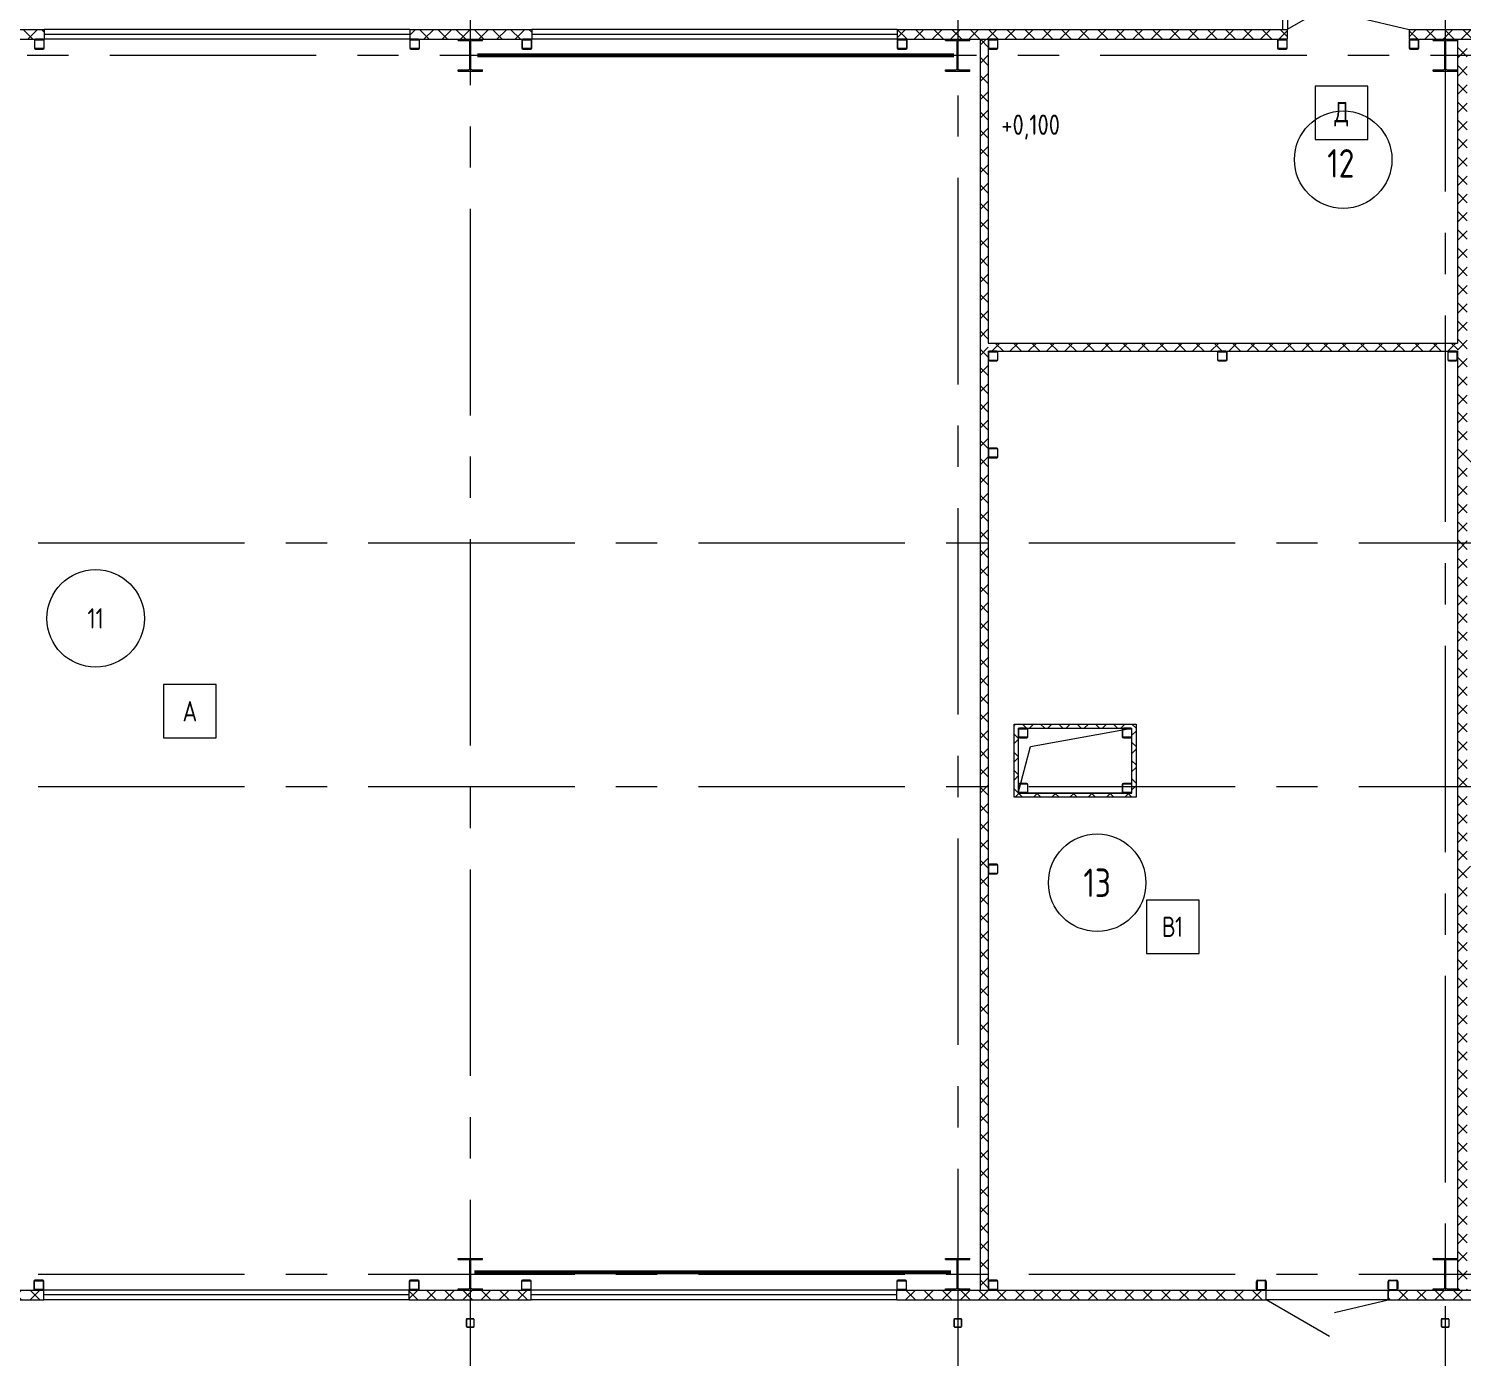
# Model space of a CAD drawing. Header units: millimetres. Extents: x -553547 to 230550, y -59438 to 214451.
# Drawn here: x 104479 to 122124, y 7467 to 23816 of the extents above; entities that cross this region are included whole.
import ezdxf
from ezdxf import colors
from ezdxf.entities.mleader import LeaderData, LeaderLine
from ezdxf.math import Vec2, Vec3

# ---------------------------------------------------------------- set-up
doc = ezdxf.new("R2010")
doc.units = ezdxf.units.MM
for name, pattern in [('CENTER', [50.8, 31.75, -6.35, 6.35, -6.35]), ('GOST2.303 6', [12, 8, -1.5, 1, -1.5]), ('осевая', [50.8, 31.75, -6.35, 6.35, -6.35])]:
    doc.linetypes.add(name, pattern=pattern)
for name, color, linetype, lineweight in [('0Оси', 252, 'GOST2.303 6', 13), ('_Оси', 252, 'Continuous', 9), ('АР_Двери', 250, 'Continuous', 9), ('АР_Окна', 160, 'Continuous', 20), ('АР_Площади', 250, 'Continuous', 20), ('АР_Размеры', 7, 'Continuous', 20), ('АР_Стены и перегородки', 154, 'Continuous', 50), ('АР_Тонкие', 7, 'Continuous', 0), ('АР_Штриховка', 7, 'Continuous', 20)]:
    doc.layers.add(name, color=color, linetype=linetype, lineweight=lineweight)
doc.layers.add('АТ_Кабельный короб', color=7, linetype='Continuous', lineweight=50, true_color=0xff01ff)
doc.styles.add('GOST type A', font='GOST2304A.ttf')
doc.linetypes.add('FENCELINE1', pattern='A,6.35,-2.54,[133,ltypeshp.shx,S=2.54,R=0,X=-2.54,Y=0],-2.54,25.4', length=36.83)
doc.linetypes.add('КАБЕЛЬ_В_КОРОБЕ', pattern='A,5,[130,ltypeshp.shx,S=1,R=0,X=0,Y=0],1.5,[130,ltypeshp.shx,S=1.5,R=90,X=0,Y=-1],0,[130,ltypeshp.shx,S=2.1,R=90,X=0,Y=1],1,[130,ltypeshp.shx,S=1,R=0,X=0.5,Y=0],5', length=12.5)
pattern_1 = [(45, (34622.45, -16797.17), (-112.2532, 112.2532), []), (135, (34622.45, -16797.17), (-112.2532, -112.2532), [])]

# ---------------------------------------------------------------- blocks, each defined once
blk = doc.blocks.new('Несущая колонна')
at = {"color": 0, "linetype": 'ByBlock', "lineweight": -2, "extrusion": (0, 0, -1)}
for p, q in [((74798, 37252), (74798, 37267)), ((74798, 37267), (75098, 37267)), ((74798, 37252), (74929, 37252)), ((74942, 36905), (74942, 37239)), ((74954, 36905), (74954, 37239)), ((74967, 37252), (75098, 37252)), ((75098, 37252), (75098, 37267)), ((74798, 36877), (74798, 36892)), ((74798, 36892), (74929, 36892)), ((74967, 36892), (75098, 36892)), ((75098, 36877), (75098, 36892)), ((74798, 36877), (75098, 36877))]:
    blk.add_line(p, q, dxfattribs=at)
at = {"color": 18, "lineweight": 0, "true_color": 0x000000}
for points in [[(74948, 37267), (74948, 36877)], [(74954, 37072), (74942, 37072)]]:
    blk.add_lwpolyline(points, dxfattribs=at)
at = {"color": 0, "linetype": 'ByBlock', "lineweight": -2, "extrusion": (0, 0, -1)}
for centre, start, end in [((-74929, 37239), 90, 180), ((-74967, 37239), 360, 90), ((-74929, 36905), 180, 270), ((-74967, 36905), 270, 0)]:
    blk.add_arc(centre, 13, start, end, dxfattribs=at)
blk = doc.blocks.new('A$C62bef24c')
at = {"color": 252}
for points in [[(17960, -650), (18040, -650, 0.414214), (18050, -640), (18050, -560, 0.414214), (18040, -550), (17960, -550, 0.414214), (17950, -560), (17950, -640, 0.414214)], [(17960, -646), (18040, -646, 0.414214), (18046, -640), (18046, -560, 0.414214), (18040, -554), (17960, -554, 0.414214), (17954, -560), (17954, -640, 0.414214)], [(23960, -650), (24040, -650, 0.414214), (24050, -640), (24050, -560, 0.414214), (24040, -550), (23960, -550, 0.414214), (23950, -560), (23950, -640, 0.414214)], [(23960, -646), (24040, -646, 0.414214), (24046, -640), (24046, -560, 0.414214), (24040, -554), (23960, -554, 0.414214), (23954, -560), (23954, -640, 0.414214)], [(29960, -650), (30040, -650, 0.414214), (30050, -640), (30050, -560, 0.414214), (30040, -550), (29960, -550, 0.414214), (29950, -560), (29950, -640, 0.414214)], [(29960, -646), (30040, -646, 0.414214), (30046, -640), (30046, -560, 0.414214), (30040, -554), (29960, -554, 0.414214), (29954, -560), (29954, -640, 0.414214)]]:
    blk.add_lwpolyline(points, format="xyb", close=True, dxfattribs=at)
blk = doc.blocks.new('АР')
at = {"color": 252}
ml = blk.add_multileader_mtext('Standard', dxfattribs=at)
ml.set_content('0,000', color=252, style='GOST type A')
ml.set_leader_properties(color=256)
ml.build(insert=Vec2(0, 0))
ml.multileader.update_dxf_attribs({"has_dogleg": 0, "has_text_frame": 1, "text_left_attachment_type": 7, "text_right_attachment_type": 6, "dogleg_length": 0, "arrow_head_size": 200})
ctx = ml.context
ctx.base_point, ctx.char_height, ctx.arrow_head_size, ctx.landing_gap_size, ctx.plane_origin = Vec3(649404.1, -245448.8), 250, 200, 50, Vec3(-514199.9, -248177.5)
ctx.left_attachment, ctx.right_attachment = 7, 6
notes = []
notes.append((ctx, [(0, (0, 0, 0), (0, 0), (1, 0), 1, [])]))
ctx.mtext.insert, ctx.mtext.flow_direction = Vec3(649454.1, -245161.3), 5
ml = blk.add_multileader_mtext('Standard', dxfattribs=at)
ml.set_content('0,000', color=252, style='GOST type A')
ml.set_leader_properties(color=256)
ml.build(insert=Vec2(0, 0))
ml.multileader.update_dxf_attribs({"has_dogleg": 0, "has_text_frame": 1, "text_left_attachment_type": 7, "text_right_attachment_type": 6, "dogleg_length": 0, "arrow_head_size": 200})
ctx = ml.context
ctx.base_point, ctx.char_height, ctx.arrow_head_size, ctx.landing_gap_size, ctx.plane_origin = Vec3(641715.8, -241787.5), 250, 200, 50, Vec3(-521888.2, -239063.6)
ctx.left_attachment, ctx.right_attachment = 7, 6
notes.append((ctx, [(0, (0, 0, 0), (0, 0), (1, 0), 1, [])]))
ctx.mtext.insert, ctx.mtext.flow_direction = Vec3(641765.8, -241500), 5
ml = blk.add_multileader_mtext('Standard', dxfattribs=at)
ml.set_content('-0,020', color=252, style='GOST type A')
ml.set_leader_properties(color=256)
ml.build(insert=Vec2(0, 0))
ml.multileader.update_dxf_attribs({"has_dogleg": 0, "has_text_frame": 1, "text_left_attachment_type": 7, "text_right_attachment_type": 6, "dogleg_length": 0, "arrow_head_size": 200})
ctx = ml.context
ctx.base_point, ctx.char_height, ctx.arrow_head_size, ctx.landing_gap_size, ctx.plane_origin = Vec3(677883.5, -235529.3), 250, 200, 50, Vec3(-485627.9, -231830.1)
ctx.left_attachment, ctx.right_attachment = 7, 6
notes.append((ctx, [(0, (0, 0, 0), (0, 0), (1, 0), 1, [])]))
ctx.mtext.insert, ctx.mtext.flow_direction = Vec3(677933.5, -235241.8), 5
ml = blk.add_multileader_mtext('Standard', dxfattribs=at)
ml.set_content('0,000', color=252, style='GOST type A')
ml.set_leader_properties(color=256)
ml.build(insert=Vec2(0, 0))
ml.multileader.update_dxf_attribs({"has_dogleg": 0, "has_text_frame": 1, "text_left_attachment_type": 7, "text_right_attachment_type": 6, "dogleg_length": 0, "arrow_head_size": 200})
ctx = ml.context
ctx.base_point, ctx.char_height, ctx.arrow_head_size, ctx.landing_gap_size, ctx.plane_origin = Vec3(656104.7, -253706.8), 250, 200, 50, Vec3(-507499.3, -250982.9)
ctx.left_attachment, ctx.right_attachment = 7, 6
notes.append((ctx, [(0, (0, 0, 0), (0, 0), (1, 0), 1, [])]))
ctx.mtext.insert, ctx.mtext.flow_direction = Vec3(656154.7, -253419.3), 5
ml = blk.add_multileader_mtext('Standard', dxfattribs=at)
ml.set_content('0,000', color=252, style='GOST type A')
ml.set_leader_properties(color=256)
ml.build(insert=Vec2(0, 0))
ml.multileader.update_dxf_attribs({"has_dogleg": 0, "has_text_frame": 1, "text_left_attachment_type": 7, "text_right_attachment_type": 6, "dogleg_length": 0, "arrow_head_size": 200})
ctx = ml.context
ctx.base_point, ctx.char_height, ctx.arrow_head_size, ctx.landing_gap_size, ctx.plane_origin = Vec3(674120.3, -254449.4), 250, 200, 50, Vec3(-489483.8, -251725.5)
ctx.left_attachment, ctx.right_attachment = 7, 6
notes.append((ctx, [(0, (0, 0, 0), (0, 0), (1, 0), 1, [])]))
ctx.mtext.insert, ctx.mtext.flow_direction = Vec3(674170.3, -254161.9), 5
ml = blk.add_multileader_mtext('Standard', dxfattribs=at)
ml.set_content('0,000', color=252, style='GOST type A')
ml.set_leader_properties(color=256)
ml.build(insert=Vec2(0, 0))
ml.multileader.update_dxf_attribs({"has_dogleg": 0, "has_text_frame": 1, "text_left_attachment_type": 7, "text_right_attachment_type": 6, "dogleg_length": 0, "arrow_head_size": 200})
ctx = ml.context
ctx.base_point, ctx.char_height, ctx.arrow_head_size, ctx.landing_gap_size, ctx.plane_origin = Vec3(683757.5, -246454.6), 250, 200, 50, Vec3(-479846.5, -243730.6)
ctx.left_attachment, ctx.right_attachment = 7, 6
notes.append((ctx, [(0, (0, 0, 0), (0, 0), (1, 0), 1, [])]))
ctx.mtext.insert, ctx.mtext.flow_direction = Vec3(683807.5, -246167), 5
ml = blk.add_multileader_mtext('Standard', dxfattribs=at)
ml.set_content('0,000', color=252, style='GOST type A')
ml.set_leader_properties(color=256)
ml.build(insert=Vec2(0, 0))
ml.multileader.update_dxf_attribs({"has_dogleg": 0, "has_text_frame": 1, "text_left_attachment_type": 7, "text_right_attachment_type": 6, "dogleg_length": 0, "arrow_head_size": 200})
ctx = ml.context
ctx.base_point, ctx.char_height, ctx.arrow_head_size, ctx.landing_gap_size, ctx.plane_origin = Vec3(643346.8, -237132.2), 250, 200, 50, Vec3(-520257.3, -234408.2)
ctx.left_attachment, ctx.right_attachment = 7, 6
notes.append((ctx, [(0, (0, 0, 0), (0, 0), (1, 0), 1, [])]))
ctx.mtext.insert, ctx.mtext.flow_direction = Vec3(643396.8, -236844.6), 5
ml = blk.add_multileader_mtext('Standard', dxfattribs=at)
ml.set_content('+0,100', color=252, style='GOST type A')
ml.set_leader_properties(color=256)
ml.build(insert=Vec2(0, 0))
ml.multileader.update_dxf_attribs({"has_dogleg": 0, "has_text_frame": 1, "text_left_attachment_type": 7, "text_right_attachment_type": 6, "dogleg_length": 0, "arrow_head_size": 200})
ctx = ml.context
ctx.base_point, ctx.char_height, ctx.arrow_head_size, ctx.landing_gap_size, ctx.plane_origin = Vec3(670361, -237807.4), 250, 200, 50, Vec3(-493243.1, -235083.5)
ctx.left_attachment, ctx.right_attachment = 7, 6
notes.append((ctx, [(0, (0, 0, 0), (0, 0), (1, 0), 1, [])]))
ctx.mtext.insert, ctx.mtext.flow_direction = Vec3(670411, -237519.9), 5
ml = blk.add_multileader_mtext('Standard', dxfattribs=at)
ml.set_content('+0,600', color=252, style='GOST type A')
ml.set_leader_properties(color=256)
ml.build(insert=Vec2(0, 0))
ml.multileader.update_dxf_attribs({"has_dogleg": 0, "has_text_frame": 1, "text_left_attachment_type": 7, "text_right_attachment_type": 6, "dogleg_length": 0, "arrow_head_size": 200})
ctx = ml.context
ctx.base_point, ctx.char_height, ctx.arrow_head_size, ctx.landing_gap_size, ctx.plane_origin = Vec3(651984.7, -241980.5), 250, 200, 50, Vec3(-511405.9, -240931)
ctx.left_attachment, ctx.right_attachment = 7, 6
notes.append((ctx, [(0, (0, 0, 0), (0, 0), (1, 0), 1, [])]))
ctx.mtext.insert, ctx.mtext.flow_direction = Vec3(652034.7, -241693), 5
ml = blk.add_multileader_mtext('Standard', dxfattribs=at)
ml.set_content('-0,100', color=252, style='GOST type A')
ml.set_leader_properties(color=256)
ml.build(insert=Vec2(0, 0))
ml.multileader.update_dxf_attribs({"has_dogleg": 0, "has_text_frame": 1, "text_left_attachment_type": 7, "text_right_attachment_type": 6, "dogleg_length": 0, "arrow_head_size": 200})
ctx = ml.context
ctx.base_point, ctx.char_height, ctx.arrow_head_size, ctx.landing_gap_size, ctx.plane_origin = Vec3(648501.3, -240196.6, 75705.6), 250, 200, 50, Vec3(-514889.3, -239147.1, 75705.6)
ctx.left_attachment, ctx.right_attachment = 7, 6
notes.append((ctx, [(0, (0, 0, 0), (0, 0), (1, 0), 1, [])]))
ctx.mtext.insert, ctx.mtext.flow_direction = Vec3(648551.3, -239909, 75705.6), 5
for ctx, leaders in notes:
    for number, flags, end, landing, length, lines in leaders:
        leader = LeaderData()
        leader.index, (leader.has_last_leader_line, leader.has_dogleg_vector, leader.attachment_direction) = number, flags
        leader.last_leader_point, leader.dogleg_vector, leader.dogleg_length = Vec3(end), Vec3(landing), length
        for number, points, colour, breaks in lines:
            line = LeaderLine()
            line.index, line.vertices, line.color, line.breaks = number, Vec3.list(points), colors.encode_raw_color(colour), breaks
            leader.lines.append(line)
        ctx.leaders.append(leader)
blk = doc.blocks.new('план А')
at = {"layer": 'АР_Штриховка', "lineweight": 0, "true_color": 0x636466}
h = blk.add_hatch(dxfattribs=at)
h.set_pattern_fill('ANSI37', color=251, scale=50)
h.set_pattern_definition([(45, (41187.92, -1202.89), (-112.2532, 112.2532), []), (135, (41187.92, -1202.89), (-112.2532, -112.2532), [])])
h.paths.add_polyline_path([(106654.4, 9968.8), (108154.4, 9968.8), (108154.4, 10088.8), (106654.4, 10088.6)])
h = blk.add_hatch(dxfattribs=at)
h.set_pattern_fill('ANSI37', color=251, scale=50)
h.set_pattern_definition([(45, (47187.92, -1202.89), (-112.2532, 112.2532), []), (135, (47187.92, -1202.89), (-112.2532, -112.2532), [])])
h.paths.add_polyline_path([(112654.4, 9968.8), (114154.4, 9968.8), (114154.4, 10088.8), (112654.4, 10088.6)])
h = blk.add_hatch(dxfattribs=at)
h.set_pattern_fill('ANSI37', color=251, scale=50)
h.set_pattern_definition([(45, (34622.54, -16656.98), (-112.2532, 112.2532), []), (135, (34622.54, -16656.98), (-112.2532, -112.2532), [])])
h.paths.add_polyline_path([(120848.7, 9968.8), (120848.7, 10088.8), (118654.4, 10088.8), (118654.4, 9968.8)])
h.paths.add_polyline_path([(123454.4, 9968.8), (123454.4, 10088.8), (120848.7, 10088.8), (120848.7, 9968.8), (121048.7, 9968.8)])
h.paths.add_polyline_path([(124954.4, 10088.8), (124954.4, 9968.8), (125954.4, 9968.8), (125954.4, 10088.8)])
h = blk.add_hatch(dxfattribs=at)
h.set_pattern_fill('ANSI37', color=251, scale=50)
h.set_pattern_definition([(45, (14301.05, -24618), (-112.2532, 112.2532), []), (135, (14301.05, -24618), (-112.2532, -112.2532), [])])
h.paths.add_polyline_path([(119673.7, -5421.4), (119773.7, -5421.4), (119773.7, 9968.8), (119673.7, 9968.8)])
h = blk.add_hatch(dxfattribs=at)
h.set_pattern_fill('ANSI37', color=251, scale=50)
h.set_pattern_definition([(45, (20430.82, -21828.52), (-112.2532, 112.2532), []), (135, (20430.82, -21828.52), (-112.2532, -112.2532), [])])
h.paths.add_polyline_path([(125668.7, 4753.6), (126873.7, 4753.6), (126873.7, 4873.6), (125668.7, 4873.6), (125668.7, 9968.8), (125548.7, 9968.8), (125548.7, -5421.4), (125668.7, -5421.4), (125668.7, -326.4), (126873.7, -326.4), (126873.7, -206.4), (125668.7, -206.4)])
h = blk.add_hatch(dxfattribs=at)
h.set_pattern_fill('ANSI37', color=251, scale=50)
h.set_pattern_definition([(45, (18294.36, -20492.5), (-112.2532, 112.2532), []), (135, (18294.36, -20492.5), (-112.2532, -112.2532), [])])
h.paths.add_polyline_path([(119773.7, 6130.5), (125548.7, 6130.5), (125548.7, 6230.5), (119773.7, 6230.5)])
h = blk.add_hatch(dxfattribs=at)
h.set_pattern_fill('ANSI37', color=251, scale=50)
h.set_pattern_definition([(45, (15189.36, -25782.41), (-112.2532, 112.2532), []), (135, (15189.36, -25782.41), (-112.2532, -112.2532), [])])
h.paths.add_polyline_path([(121543.1, 693), (120143.1, 693), (120093.1, 643), (121593.1, 643), (121593.1, 1543), (120093.1, 1543), (120093.1, 643), (120143.1, 693), (120143.1, 1493), (121543.1, 1493)])
h = blk.add_hatch(dxfattribs=at)
h.set_pattern_fill('ANSI37', color=251, scale=50)
h.set_pattern_definition(pattern_1)
h.paths.add_polyline_path([(106668.7, -5541.4), (108148.7, -5541.4), (108148.7, -5421.4), (106668.7, -5421.2)])
h = blk.add_hatch(dxfattribs=at)
h.set_pattern_fill('ANSI37', color=251, scale=50)
h.set_pattern_definition([(45, (40622.45, -16797.17), (-112.2532, 112.2532), []), (135, (40622.45, -16797.17), (-112.2532, -112.2532), [])])
h.paths.add_polyline_path([(112648.7, -5541.4), (114148.7, -5541.4), (114148.7, -5421.4), (112648.7, -5421.4)])
h = blk.add_hatch(dxfattribs=at)
h.set_pattern_fill('ANSI37', color=251, scale=50)
h.set_pattern_definition(pattern_1)
h.paths.add_polyline_path([(118648.7, -5541.4), (123194.9, -5541.4), (123194.9, -5421.4), (118648.7, -5421.4)])
h = blk.add_hatch(dxfattribs=at)
h.set_pattern_fill('ANSI37', color=251, scale=50)
h.set_pattern_definition([(45, (34625, -16797.17), (-112.2532, 112.2532), []), (135, (34625, -16797.17), (-112.2532, -112.2532), [])])
h.paths.add_polyline_path([(124694.9, -5541.4), (125754.4, -5541.4), (125754.4, -5421.4), (124694.9, -5421.4)])
at = {"color": 251, "linetype": 'Continuous', "lineweight": 0, "ltscale": 0.5, "true_color": 0x636466}
for p, q in [((108034.4, 9956.6), (108034.4, 9860.6)), ((108040.4, 9860.6), (108040.4, 9956.6)), ((108142.4, 9968.6), (108046.4, 9968.6)), ((108046.4, 9962.6), (108142.4, 9962.6)), ((108148.4, 9956.6), (108148.4, 9860.6)), ((108154.4, 9860.6), (108154.4, 9956.6)), ((112654.4, 9957), (112654.4, 9861)), ((112660.4, 9861), (112660.4, 9957)), ((112762.4, 9969), (112666.4, 9969)), ((112666.4, 9963), (112762.4, 9963)), ((112768.4, 9957), (112768.4, 9861)), ((112774.4, 9861), (112774.4, 9957)), ((114034.4, 9957), (114034.4, 9861)), ((114040.4, 9861), (114040.4, 9957)), ((114142.4, 9969), (114046.4, 9969)), ((114046.4, 9963), (114142.4, 9963)), ((114148.4, 9957), (114148.4, 9861)), ((114154.4, 9861), (114154.4, 9957)), ((118654.4, 9956.8), (118654.4, 9860.8)), ((118660.4, 9860.8), (118660.4, 9956.8)), ((118762.4, 9968.8), (118666.4, 9968.8)), ((118666.4, 9962.8), (118762.4, 9962.8)), ((118768.4, 9956.8), (118768.4, 9860.8)), ((118774.4, 9860.8), (118774.4, 9956.8)), ((119773.7, 9954.4), (119773.7, 9863.2)), ((119780.9, 9863.2), (119780.9, 9954.4)), ((119862.8, 9968.8), (119786.8, 9968.8)), ((119862.8, 9968.8), (119786.8, 9968.8)), ((119879.3, 9968.8), (119788.1, 9968.8)), ((119788.1, 9961.6), (119879.3, 9961.6)), ((119886.5, 9954.4), (119886.5, 9863.2)), ((119893.7, 9863.2), (119893.7, 9954.4)), ((123334.4, 9954.4), (123334.4, 9863.2)), ((123341.6, 9863.2), (123341.6, 9954.4)), ((123440, 9968.8), (123348.8, 9968.8)), ((123348.8, 9961.6), (123440, 9961.6)), ((123447.2, 9954.4), (123447.2, 9863.2)), ((123454.4, 9863.2), (123454.4, 9954.4)), ((124954.4, 9954.5), (124954.4, 9863.3)), ((124961.6, 9863.3), (124961.6, 9954.5)), ((125060, 9968.9), (124968.8, 9968.9)), ((124968.8, 9961.7), (125060, 9961.7)), ((125067.2, 9954.5), (125067.2, 9863.3)), ((125074.4, 9863.3), (125074.4, 9954.5)), ((108142.4, 9854.6), (108046.4, 9854.6)), ((108046.4, 9848.6), (108142.4, 9848.6)), ((112762.4, 9855), (112666.4, 9855)), ((112666.4, 9849), (112762.4, 9849)), ((114142.4, 9855), (114046.4, 9855)), ((114046.4, 9849), (114142.4, 9849)), ((118762.4, 9854.8), (118666.4, 9854.8)), ((118666.4, 9848.8), (118762.4, 9848.8)), ((119879.3, 9856), (119788.1, 9856)), ((119788.1, 9848.8), (119879.3, 9848.8)), ((123440, 9856), (123348.8, 9856)), ((123348.8, 9848.8), (123440, 9848.8)), ((125060, 9856.1), (124968.8, 9856.1)), ((124968.8, 9848.9), (125060, 9848.9)), ((119773.7, 6116.4), (119773.7, 6025.2)), ((119780.9, 6025.2), (119780.9, 6116.4)), ((119879.3, 6130.8), (119788.1, 6130.8)), ((119788.1, 6123.6), (119879.3, 6123.6)), ((119879.3, 6018), (119788.1, 6018)), ((119788.1, 6010.8), (119879.3, 6010.8)), ((119886.5, 6116.4), (119886.5, 6025.2)), ((119893.7, 6025.2), (119893.7, 6116.4)), ((122593.7, 6116.4), (122593.7, 6025.2)), ((122600.9, 6025.2), (122600.9, 6116.4)), ((122699.3, 6130.8), (122608.1, 6130.8)), ((122608.1, 6123.6), (122699.3, 6123.6)), ((122699.3, 6018), (122608.1, 6018)), ((122608.1, 6010.8), (122699.3, 6010.8)), ((122706.5, 6116.4), (122706.5, 6025.2)), ((122713.7, 6025.2), (122713.7, 6116.4)), ((125428.7, 6116.1), (125428.7, 6024.9)), ((125435.9, 6024.9), (125435.9, 6116.1)), ((125534.3, 6130.5), (125443.1, 6130.5)), ((125443.1, 6123.3), (125534.3, 6123.3)), ((125534.3, 6017.7), (125443.1, 6017.7)), ((125443.1, 6010.5), (125534.3, 6010.5)), ((125541.5, 6116.1), (125541.5, 6024.9)), ((125548.7, 6024.9), (125548.7, 6116.1)), ((119773.7, 4924.2), (119773.7, 4833)), ((119773.7, 4906.6), (119773.7, 4830.6)), ((119773.7, 4906.6), (119773.7, 4830.6)), ((119780.9, 4833), (119780.9, 4924.2)), ((119785.7, 4818.6), (119861.7, 4818.6)), ((119785.7, 4818.6), (119861.7, 4818.6)), ((119879.3, 4938.6), (119788.1, 4938.6)), ((119788.1, 4931.4), (119879.3, 4931.4)), ((119879.3, 4825.8), (119788.1, 4825.8)), ((119788.1, 4818.6), (119879.3, 4818.6)), ((119886.5, 4924.2), (119886.5, 4833)), ((119893.7, 4833), (119893.7, 4924.2)), ((120143.1, 1481.2), (120143.1, 1405.2)), ((120143.1, 1481.2), (120143.1, 1405.2)), ((120143.1, 1478.6), (120143.1, 1387.4)), ((120150.3, 1387.4), (120150.3, 1478.6)), ((120248.7, 1493), (120157.5, 1493)), ((120157.5, 1485.8), (120248.7, 1485.8)), ((120255.9, 1478.6), (120255.9, 1387.4)), ((120263.1, 1387.4), (120263.1, 1478.6)), ((121423.1, 1481.2), (121423.1, 1405.2)), ((121423.1, 1481.2), (121423.1, 1405.2)), ((121423.1, 1478.6), (121423.1, 1387.4)), ((121430.3, 1387.4), (121430.3, 1478.6)), ((121528.7, 1493), (121437.5, 1493)), ((121437.5, 1485.8), (121528.7, 1485.8)), ((121535.9, 1478.6), (121535.9, 1387.4)), ((121543.1, 1387.4), (121543.1, 1478.6)), ((120248.7, 1380.2), (120157.5, 1380.2)), ((120157.5, 1373), (120248.7, 1373)), ((121528.7, 1380.2), (121437.5, 1380.2)), ((121437.5, 1373), (121528.7, 1373)), ((120143.1, 801.2), (120143.1, 725.2)), ((120143.1, 801.2), (120143.1, 725.2)), ((120143.1, 798.6), (120143.1, 707.4)), ((120150.3, 707.4), (120150.3, 798.6)), ((120248.7, 813), (120157.5, 813)), ((120157.5, 805.8), (120248.7, 805.8)), ((120255.9, 798.6), (120255.9, 707.4)), ((120263.1, 707.4), (120263.1, 798.6)), ((121423.1, 801.2), (121423.1, 725.2)), ((121423.1, 801.2), (121423.1, 725.2)), ((121423.1, 798.6), (121423.1, 707.4)), ((121430.3, 707.4), (121430.3, 798.6)), ((121528.7, 813), (121437.5, 813)), ((121437.5, 805.8), (121528.7, 805.8)), ((121535.9, 798.6), (121535.9, 707.4)), ((121543.1, 707.4), (121543.1, 798.6)), ((120248.7, 700.2), (120157.5, 700.2)), ((120157.5, 693), (120248.7, 693)), ((121528.7, 700.2), (121437.5, 700.2)), ((121437.5, 693), (121528.7, 693)), ((119773.7, -195.8), (119773.7, -287)), ((119773.7, -213.4), (119773.7, -289.4)), ((119773.7, -213.4), (119773.7, -289.4)), ((119780.9, -287), (119780.9, -195.8)), ((119785.7, -301.4), (119861.7, -301.4)), ((119785.7, -301.4), (119861.7, -301.4)), ((119879.3, -181.4), (119788.1, -181.4)), ((119788.1, -188.6), (119879.3, -188.6)), ((119879.3, -294.2), (119788.1, -294.2)), ((119788.1, -301.4), (119879.3, -301.4)), ((119886.5, -195.8), (119886.5, -287)), ((119893.7, -287), (119893.7, -195.8)), ((108028.7, -5313.3), (108028.7, -5409.3)), ((108034.7, -5409.3), (108034.7, -5313.3)), ((108136.7, -5301.3), (108040.7, -5301.3)), ((108040.7, -5307.3), (108136.7, -5307.3)), ((108136.7, -5415.3), (108040.7, -5415.3)), ((108040.7, -5421.3), (108136.7, -5421.3)), ((108142.7, -5313.3), (108142.7, -5409.3)), ((108148.7, -5409.3), (108148.7, -5313.3)), ((112648.7, -5313.3), (112648.7, -5409.3)), ((112654.7, -5409.3), (112654.7, -5313.3)), ((112756.7, -5301.3), (112660.7, -5301.3)), ((112660.7, -5307.3), (112756.7, -5307.3)), ((112756.7, -5415.3), (112660.7, -5415.3)), ((112660.7, -5421.3), (112756.7, -5421.3)), ((112762.7, -5313.3), (112762.7, -5409.3)), ((112768.7, -5409.3), (112768.7, -5313.3)), ((114028.7, -5313.3), (114028.7, -5409.3)), ((114034.7, -5409.3), (114034.7, -5313.3)), ((114136.7, -5301.3), (114040.7, -5301.3)), ((114040.7, -5307.3), (114136.7, -5307.3)), ((114136.7, -5415.3), (114040.7, -5415.3)), ((114040.7, -5421.3), (114136.7, -5421.3)), ((114142.7, -5313.3), (114142.7, -5409.3)), ((114148.7, -5409.3), (114148.7, -5313.3)), ((118648.7, -5313.3), (118648.7, -5409.3)), ((118654.7, -5409.3), (118654.7, -5313.3)), ((118756.7, -5301.3), (118660.7, -5301.3)), ((118660.7, -5307.3), (118756.7, -5307.3)), ((118756.7, -5415.3), (118660.7, -5415.3)), ((118660.7, -5421.3), (118756.7, -5421.3)), ((118762.7, -5313.3), (118762.7, -5409.3)), ((118768.7, -5409.3), (118768.7, -5313.3)), ((119773.7, -5315.8), (119773.7, -5407)), ((119773.7, -5333.4), (119773.7, -5409.4)), ((119773.7, -5333.4), (119773.7, -5409.4)), ((119780.9, -5407), (119780.9, -5315.8)), ((119785.7, -5421.4), (119861.7, -5421.4)), ((119785.7, -5421.4), (119861.7, -5421.4)), ((119879.3, -5301.4), (119788.1, -5301.4)), ((119788.1, -5308.6), (119879.3, -5308.6)), ((119879.3, -5414.2), (119788.1, -5414.2)), ((119788.1, -5421.4), (119879.3, -5421.4)), ((119886.5, -5315.8), (119886.5, -5407)), ((119893.7, -5407), (119893.7, -5315.8)), ((123074.9, -5407), (123074.9, -5315.8)), ((123082.1, -5315.8), (123082.1, -5407)), ((123089.3, -5301.4), (123180.5, -5301.4)), ((123180.5, -5308.6), (123089.3, -5308.6)), ((123089.3, -5414.2), (123180.5, -5414.2)), ((123180.5, -5421.4), (123089.3, -5421.4)), ((123187.7, -5407), (123187.7, -5315.8)), ((123194.9, -5315.8), (123194.9, -5407)), ((124694.9, -5407), (124694.9, -5315.8)), ((124702.1, -5315.8), (124702.1, -5407)), ((124709.3, -5301.4), (124800.5, -5301.4)), ((124800.5, -5308.6), (124709.3, -5308.6)), ((124709.3, -5414.2), (124800.5, -5414.2)), ((124800.5, -5421.4), (124709.3, -5421.4)), ((124807.7, -5407), (124807.7, -5315.8)), ((124814.9, -5315.8), (124814.9, -5407))]:
    blk.add_line(p, q, dxfattribs=at)
at = {"color": 251, "lineweight": 0, "true_color": 0x636466}
for p, q in [((120143.1, 1493), (120143.1, 693)), ((120143.1, 1493), (121543.1, 1493)), ((120295, 1265.6), (121543.1, 1493)), ((121543.1, 693), (121543.1, 1493)), ((120143.1, 693), (120295, 1265.6)), ((120143.1, 693), (121543.1, 693)), ((121456.1, 693), (120230.1, 693)), ((119398.7, -5101.4), (119404.7, -5101.4))]:
    blk.add_line(p, q, dxfattribs=at)
at = {"color": 251, "linetype": 'CENTER', "lineweight": 0, "ltscale": 55, "true_color": 0x636466, "const_width": 50}
for points in [[(113484.8, 9771.8), (119354.1, 9771.8)], [(113447.5, -5205.3), (119316.8, -5205.3)]]:
    blk.add_lwpolyline(points, dxfattribs=at)
at = {"color": 251, "lineweight": 0, "true_color": 0x636466}
blk.add_lwpolyline([(120093.1, 1543), (121593.1, 1543), (121593.1, 643), (120093.1, 643)], close=True, dxfattribs=at)
at = {"color": 251, "linetype": 'Continuous', "lineweight": 0, "ltscale": 0.5, "true_color": 0x636466}
for centre, radius, start, end in [((108046.4, 9956.6), 12, 90, 180), ((108142.4, 9956.6), 12, 0, 90), ((112666.4, 9957), 12, 90, 180), ((112762.4, 9957), 12, 0, 90), ((114046.4, 9957), 12, 90, 180), ((114142.4, 9957), 12, 0, 90), ((118666.4, 9956.8), 12, 90, 180), ((118762.4, 9956.8), 12, 0, 90), ((119788.1, 9954.4), 14.4, 90, 180), ((119879.3, 9954.4), 14.4, 0, 90), ((123348.8, 9954.4), 14.4, 90, 180), ((123440, 9954.4), 14.4, 0, 90), ((124968.8, 9954.5), 14.4, 90, 180), ((125060, 9954.5), 14.4, 0, 90), ((108046.4, 9860.6), 12, 180, 270), ((108142.4, 9860.6), 12, 270, 0), ((112666.4, 9861), 12, 180, 270), ((112762.4, 9861), 12, 270, 0), ((114046.4, 9861), 12, 180, 270), ((114142.4, 9861), 12, 270, 0), ((118666.4, 9860.8), 12, 180, 270), ((118762.4, 9860.8), 12, 270, 0), ((119788.1, 9863.2), 14.4, 180, 270), ((119879.3, 9863.2), 14.4, 270, 0), ((123348.8, 9863.2), 14.4, 180, 270), ((123440, 9863.2), 14.4, 270, 0), ((124968.8, 9863.3), 14.4, 180, 270), ((125060, 9863.3), 14.4, 270, 0), ((119788.1, 6116.4), 14.4, 90, 180), ((119788.1, 6025.2), 14.4, 180, 270), ((119879.3, 6116.4), 14.4, 0, 90), ((119879.3, 6025.2), 14.4, 270, 0), ((122608.1, 6116.4), 14.4, 90, 180), ((122608.1, 6025.2), 14.4, 180, 270), ((122699.3, 6116.4), 14.4, 0, 90), ((122699.3, 6025.2), 14.4, 270, 0), ((125443.1, 6116.1), 14.4, 90, 180), ((125443.1, 6024.9), 14.4, 180, 270), ((125534.3, 6116.1), 14.4, 0, 90), ((125534.3, 6024.9), 14.4, 270, 0), ((119788.1, 4924.2), 14.4, 90, 180), ((119788.1, 4833), 14.4, 180, 270), ((119879.3, 4924.2), 14.4, 0, 90), ((119879.3, 4833), 14.4, 270, 0), ((120157.5, 1478.6), 14.4, 90, 180), ((120248.7, 1478.6), 14.4, 0, 90), ((121437.5, 1478.6), 14.4, 90, 180), ((121528.7, 1478.6), 14.4, 0, 90), ((120157.5, 1387.4), 14.4, 180, 270), ((120248.7, 1387.4), 14.4, 270, 0), ((121437.5, 1387.4), 14.4, 180, 270), ((121528.7, 1387.4), 14.4, 270, 0), ((120157.5, 798.6), 14.4, 90, 180), ((120157.5, 707.4), 14.4, 180, 270), ((120248.7, 798.6), 14.4, 0, 90), ((120248.7, 707.4), 14.4, 270, 0), ((121437.5, 798.6), 14.4, 90, 180), ((121437.5, 707.4), 14.4, 180, 270), ((121528.7, 798.6), 14.4, 0, 90), ((121528.7, 707.4), 14.4, 270, 0), ((119788.1, -195.8), 14.4, 90, 180), ((119788.1, -287), 14.4, 180, 270), ((119879.3, -195.8), 14.4, 0, 90), ((119879.3, -287), 14.4, 270, 0), ((108040.7, -5313.3), 12, 90, 180), ((108040.7, -5409.3), 12, 180, 270), ((108136.7, -5313.3), 12, 0, 90), ((108136.7, -5409.3), 12, 270, 0), ((112660.7, -5313.3), 12, 90, 180), ((112660.7, -5409.3), 12, 180, 270), ((112756.7, -5313.3), 12, 0, 90), ((112756.7, -5409.3), 12, 270, 0), ((114040.7, -5313.3), 12, 90, 180), ((114040.7, -5409.3), 12, 180, 270), ((114136.7, -5313.3), 12, 0, 90), ((114136.7, -5409.3), 12, 270, 0), ((118660.7, -5313.3), 12, 90, 180), ((118660.7, -5409.3), 12, 180, 270), ((118756.7, -5313.3), 12, 0, 90), ((118756.7, -5409.3), 12, 270, 0), ((119788.1, -5315.8), 14.4, 90, 180), ((119788.1, -5407), 14.4, 180, 270), ((119879.3, -5315.8), 14.4, 0, 90), ((119879.3, -5407), 14.4, 270, 0), ((123089.3, -5315.8), 14.4, 90, 180), ((123089.3, -5407), 14.4, 180, 270), ((123180.5, -5315.8), 14.4, 0, 90), ((123180.5, -5407), 14.4, 270, 0), ((124709.3, -5315.8), 14.4, 90, 180), ((124709.3, -5407), 14.4, 180, 270), ((124800.5, -5315.8), 14.4, 0, 90), ((124800.5, -5407), 14.4, 270, 0)]:
    blk.add_arc(centre, radius, start, end, dxfattribs=at)
at = {"color": 251, "linetype": 'Continuous', "lineweight": 0, "ltscale": 0.5, "true_color": 0x636466, "extrusion": (0, 0, -1)}
for centre, start, end in [((-108046.4, 9956.6), 0, 90), ((-108142.4, 9956.6), 90, 180), ((-112666.4, 9957), 0, 90), ((-112762.4, 9957), 90, 180), ((-114046.4, 9957), 0, 90), ((-114142.4, 9957), 90, 180), ((-118666.4, 9956.8), 0, 90), ((-118762.4, 9956.8), 90, 180), ((-108040.7, -5313.3), 0, 90), ((-108136.7, -5313.3), 90, 180), ((-112660.7, -5313.3), 0, 90), ((-112756.7, -5313.3), 90, 180), ((-114040.7, -5313.3), 0, 90), ((-114136.7, -5313.3), 90, 180), ((-118660.7, -5313.3), 0, 90), ((-118756.7, -5313.3), 90, 180)]:
    blk.add_arc(centre, 6, start, end, dxfattribs=at)
at = {"color": 251, "linetype": 'Continuous', "lineweight": 0, "ltscale": 0.5, "true_color": 0x636466, "extrusion": (1.89478e-14, -7.84844e-15, -1)}
for centre in [(-119788.1, 9954.4, 0), (-123348.8, 9954.4, 0), (-124968.8, 9954.5, 0), (-119788.1, 6116.4, 0), (-122608.1, 6116.4, 0), (-125443.1, 6116.1, 0), (-119788.1, 4924.2, 0), (-120157.5, 1478.6, 0), (-121437.5, 1478.6, 0), (-120157.5, 798.6, 0), (-121437.5, 798.6, 0), (-119788.1, -195.8, 0), (-119788.1, -5315.8, 0), (-123089.3, -5315.8, 0), (-124709.3, -5315.8, 0)]:
    blk.add_arc(centre, 7.2, 0, 90, dxfattribs=at)
at = {"color": 251, "linetype": 'Continuous', "lineweight": 0, "ltscale": 0.5, "true_color": 0x636466, "extrusion": (-7.84844e-15, -1.89478e-14, -1)}
for centre in [(-119879.3, 9954.4, 0), (-123440, 9954.4, 0), (-125060, 9954.5, 0), (-119879.3, 6116.4, 0), (-122699.3, 6116.4, 0), (-125534.3, 6116.1, 0), (-119879.3, 4924.2, 0), (-120248.7, 1478.6), (-121528.7, 1478.6), (-120248.7, 798.6), (-121528.7, 798.6), (-119879.3, -195.8), (-119879.3, -5315.8), (-123180.5, -5315.8), (-124800.5, -5315.8)]:
    blk.add_arc(centre, 7.2, 90, 180, dxfattribs=at)
at = {"color": 251, "linetype": 'Continuous', "lineweight": 0, "ltscale": 0.5, "true_color": 0x636466, "extrusion": (3.78956e-14, 1.56969e-14, -1)}
for centre in [(-108046.4, 9860.6, 0), (-112666.4, 9861, 0), (-114046.4, 9861, 0), (-118666.4, 9860.8, 0), (-108040.7, -5409.3, 0), (-112660.7, -5409.3, 0), (-114040.7, -5409.3, 0), (-118660.7, -5409.3, 0)]:
    blk.add_arc(centre, 6, 270, 0, dxfattribs=at)
at = {"color": 251, "linetype": 'Continuous', "lineweight": 0, "ltscale": 0.5, "true_color": 0x636466, "extrusion": (-1.56969e-14, 3.78956e-14, -1)}
for centre in [(-108142.4, 9860.6, 0), (-112762.4, 9861, 0), (-114142.4, 9861, 0), (-118762.4, 9860.8, 0), (-108136.7, -5409.3, 0), (-112756.7, -5409.3, 0), (-114136.7, -5409.3, 0), (-118756.7, -5409.3, 0)]:
    blk.add_arc(centre, 6, 180, 270, dxfattribs=at)
at = {"color": 251, "linetype": 'Continuous', "lineweight": 0, "ltscale": 0.5, "true_color": 0x636466, "extrusion": (1.89478e-14, 7.84844e-15, -1)}
for centre in [(-119788.1, 9863.2, 0), (-123348.8, 9863.2, 0), (-124968.8, 9863.3, 0), (-119788.1, 6025.2, 0), (-122608.1, 6025.2, 0), (-125443.1, 6024.9, 0), (-119788.1, 4833, 0), (-120157.5, 1387.4, 0), (-121437.5, 1387.4, 0), (-120157.5, 707.4, 0), (-121437.5, 707.4, 0), (-119788.1, -287, 0), (-119788.1, -5407, 0), (-123089.3, -5407, 0), (-124709.3, -5407, 0)]:
    blk.add_arc(centre, 7.2, 270, 0, dxfattribs=at)
at = {"color": 251, "linetype": 'Continuous', "lineweight": 0, "ltscale": 0.5, "true_color": 0x636466, "extrusion": (-7.84844e-15, 1.89478e-14, -1)}
for centre in [(-119879.3, 9863.2), (-123440, 9863.2), (-125060, 9863.3), (-119879.3, 6025.2), (-122699.3, 6025.2), (-125534.3, 6024.9), (-119879.3, 4833), (-120248.7, 1387.4), (-121528.7, 1387.4), (-120248.7, 707.4), (-121528.7, 707.4), (-119879.3, -287), (-119879.3, -5407, 0), (-123180.5, -5407, 0), (-124800.5, -5407, 0)]:
    blk.add_arc(centre, 7.2, 180, 270, dxfattribs=at)
at = {"layer": '_Оси', "color": 251, "linetype": 'осевая', "lineweight": 0, "ltscale": 80, "true_color": 0x636466}
for p, q in [((119398.7, 12326.7), (119398.7, -12837.6)), ((113398.7, 11945), (113398.7, -12837.6)), ((125398.7, 10635.2), (125398.7, -7434.4)), ((125398.7, 10635.2), (125398.7, -7434.4)), ((96768.9, 9773.6), (135410.5, 9773.6)), ((87759.7, 3773.6), (129427.3, 3773.6)), ((87759.7, 773.6), (138759.3, 773.6)), ((87759.7, -5226.4), (135410.5, -5226.4))]:
    blk.add_line(p, q, dxfattribs=at)
at = {"layer": 'Defpoints', "color": 251, "lineweight": 0, "true_color": 0x636466}
blk.add_lwpolyline([(123194.9, -5421.4), (124694.9, -5421.4), (124694.9, -5541.4), (123194.9, -5541.4)], close=True, dxfattribs=at)
at = {"layer": 'АР_Двери', "color": 251, "lineweight": 0, "true_color": 0x636466}
for points in [[(124233.8, 10538.8), (123454.4, 10088.8)], [(124295.9, 10243.8), (124954.4, 10088.8)], [(123974.3, -5991.4), (123194.9, -5541.4)], [(124036.4, -5696.4), (124694.9, -5541.4)]]:
    blk.add_lwpolyline(points, dxfattribs=at)
at = {"layer": 'АР_Окна', "color": 251, "lineweight": 0, "true_color": 0x636466}
for p, q in [((112654.4, 10088.6), (108154.4, 10088.6)), ((118654.4, 10088.8), (114154.4, 10088.8)), ((112654.4, 10028.6), (108154.4, 10028.6)), ((112654.4, 9968.8), (108154.4, 9968.7)), ((118654.4, 10028.6), (114154.4, 10028.6)), ((118654.4, 9968.8), (114154.4, 9968.8)), ((112648.7, -5421.4), (108148.7, -5421.4)), ((118648.7, -5421.4), (114148.7, -5421.4)), ((112648.7, -5481.4), (108148.7, -5481.4)), ((112648.7, -5541.4), (108148.7, -5541.4)), ((118648.7, -5481.4), (114148.7, -5481.4)), ((118648.7, -5541.4), (114148.7, -5541.4))]:
    blk.add_line(p, q, dxfattribs=at)
at = {"layer": 'АР_Площади', "color": 251, "lineweight": 0, "true_color": 0x636466}
for centre in [(124142.3, 8487.8), (108787.6, 2843.1), (121114.4, -409.8)]:
    blk.add_circle(centre, 600, dxfattribs=at)
at = {"layer": 'АР_Стены и перегородки', "color": 251, "lineweight": 0, "true_color": 0x636466}
for p, q in [((106654.4, 10088.6), (108154.4, 10088.6)), ((108154.4, 10088.6), (108154.4, 9968.6)), ((112654.4, 10088.8), (112654.4, 9968.8)), ((112654.4, 10088.8), (114154.4, 10088.8)), ((114154.4, 10088.8), (114154.4, 9968.8)), ((118654.4, 10088.8), (118654.4, 9968.8)), ((118654.4, 10088.8), (120848.7, 10088.8)), ((120848.7, 10088.8), (122198.7, 10088.8)), ((122198.7, 10088.8), (123454.4, 10088.8)), ((123454.4, 10088.8), (123454.4, 9968.8)), ((124954.4, 10088.8), (125954.4, 10088.8)), ((124954.4, 10088.8), (124954.4, 9968.8)), ((106654.4, 9968.6), (108154.4, 9968.6)), ((112654.4, 9969), (114154.4, 9969)), ((118654.4, 9968.8), (120848.7, 9968.8)), ((119673.7, 9968.8), (119673.7, -5421.4)), ((119773.7, 9968.8), (119773.7, 6230.5)), ((120848.7, 9968.8), (123454.4, 9968.8)), ((124954.4, 9968.8), (125073.7, 9968.8)), ((125073.7, 9968.8), (125954.4, 9968.8)), ((125548.7, 9968.8), (125548.7, 6230.5)), ((119773.7, 6230.5), (125548.7, 6230.5)), ((119773.7, 6130.5), (119773.7, -5421.4)), ((119773.7, 6130.5), (125548.7, 6130.5)), ((125548.7, 6130.5), (125548.7, -5421.4)), ((106648.7, -5421.4), (108148.7, -5421.4)), ((108148.7, -5541.4), (108148.7, -5421.4)), ((112648.7, -5541.4), (112648.7, -5421.4)), ((112648.7, -5421.4), (114148.7, -5421.4)), ((113348.6, -5421.4), (113448.6, -5421.4)), ((113348.6, -5421.4), (113448.6, -5421.4)), ((114148.7, -5541.4), (114148.7, -5421.4)), ((118648.7, -5541.4), (118648.7, -5421.4)), ((118648.7, -5421.4), (123194.9, -5421.4)), ((123194.9, -5541.4), (123194.9, -5421.4)), ((124694.9, -5421.4), (125754.4, -5421.4)), ((124694.9, -5541.4), (124694.9, -5421.4)), ((124694.9, -5421.4), (124814.2, -5421.4)), ((124694.9, -5541.4), (124694.9, -5421.4)), ((106648.7, -5541.4), (108148.7, -5541.4)), ((112648.7, -5541.4), (114148.7, -5541.4)), ((118648.7, -5541.4), (123194.9, -5541.4)), ((124694.9, -5541.4), (125754.4, -5541.4))]:
    blk.add_line(p, q, dxfattribs=at)
at = {"layer": 'АР_Тонкие', "color": 251, "lineweight": 0, "ltscale": 0.1, "true_color": 0x636466}
blk.add_line((123398.7, 10088.8), (123398.7, 11568.8), dxfattribs=at)
at = {"layer": 'АР_Тонкие', "color": 251, "linetype": 'FENCELINE1', "lineweight": 0, "ltscale": 13, "true_color": 0x636466}
blk.add_line((123459.1, 10088.8), (123459.1, 11518.8), dxfattribs=at)
at = {"layer": '0Оси', "color": 251, "lineweight": 0, "true_color": 0x636466}
blk.add_blockref('A$C62bef24c', (95398.7, -5226.4), dxfattribs=at)
at = {"layer": 'АР_Стены и перегородки', "color": 251, "lineweight": 0, "true_color": 0x636466}
for p in [(38450.6, -27298.6), (44450.6, -27298.6), (50450.6, -27298.6), (38450.6, -42298.6), (44450.6, -42298.6), (50450.6, -42298.6)]:
    blk.add_blockref('Несущая колонна', p, dxfattribs=at)
at = {"layer": 'АР_Площади', "color": 251, "lineweight": 0, "true_color": 0x636466, "width": 908.93, "attachment_point": 5, "style": 'GOST type A'}
for s, insert, char_height in [('12', (124113.1, 8442.1), 350), ('11', (108787.6, 2843.1), 250), ('13', (121114.4, -409.8), 350)]:
    blk.add_mtext(s, dxfattribs=dict(at, insert=insert, char_height=char_height))
at = {"color": 251, "lineweight": 0, "true_color": 0x636466}
ml = blk.add_multileader_mtext('Standard', dxfattribs=at)
ml.set_content('-0,020', color=(99, 100, 102), style='GOST type A')
ml.set_leader_properties(color=256)
ml.build(insert=Vec2(0, 0))
ml.multileader.update_dxf_attribs({"has_dogleg": 0, "has_text_frame": 1, "text_left_attachment_type": 7, "text_right_attachment_type": 6, "dogleg_length": 0, "arrow_head_size": 200})
ctx = ml.context
ctx.base_point, ctx.char_height, ctx.arrow_head_size, ctx.landing_gap_size, ctx.plane_origin = Vec3(127408.4, 11033.4), 250, 200, 50, Vec3(-1036103.1, 14732.6)
ctx.left_attachment, ctx.right_attachment = 7, 6
notes = []
notes.append((ctx, [(0, (0, 0, 0), (0, 0), (1, 0), 1, [])]))
ctx.mtext.insert, ctx.mtext.flow_direction = Vec3(127458.4, 11320.9), 5
ml = blk.add_multileader_mtext('Standard', dxfattribs=at)
ml.set_content('+0,100', color=(99, 100, 102), style='GOST type A')
ml.set_leader_properties(color=256)
ml.build(insert=Vec2(0, 0))
ml.multileader.update_dxf_attribs({"has_dogleg": 0, "has_text_frame": 1, "text_left_attachment_type": 7, "text_right_attachment_type": 6, "dogleg_length": 0, "arrow_head_size": 200})
ctx = ml.context
ctx.base_point, ctx.char_height, ctx.arrow_head_size, ctx.landing_gap_size, ctx.plane_origin = Vec3(119885.8, 8755.3), 250, 200, 50, Vec3(-1043718.2, 11479.2)
ctx.left_attachment, ctx.right_attachment = 7, 6
notes.append((ctx, [(0, (0, 0, 0), (0, 0), (1, 0), 1, [])]))
ctx.mtext.insert, ctx.mtext.flow_direction = Vec3(119935.8, 9042.8), 5
ml = blk.add_multileader_mtext('Standard', dxfattribs=at)
ml.set_content('0,000', color=(99, 100, 102), style='GOST type A')
ml.set_leader_properties(color=256)
ml.build(insert=Vec2(0, 0))
ml.multileader.update_dxf_attribs({"has_dogleg": 0, "has_text_frame": 1, "text_left_attachment_type": 7, "text_right_attachment_type": 6, "dogleg_length": 0, "arrow_head_size": 200})
ctx = ml.context
ctx.base_point, ctx.char_height, ctx.arrow_head_size, ctx.landing_gap_size, ctx.plane_origin = Vec3(129513.8, 1496.8), 250, 200, 50, Vec3(-1034090.2, 4220.7)
ctx.left_attachment, ctx.right_attachment = 7, 6
notes.append((ctx, [(0, (0, 0, 0), (0, 0), (1, 0), 1, [])]))
ctx.mtext.insert, ctx.mtext.flow_direction = Vec3(129563.8, 1784.3), 5
ml = blk.add_multileader_mtext('Standard', dxfattribs=at)
ml.set_content('0,000', color=(99, 100, 102), style='GOST type A')
ml.set_leader_properties(color=256)
ml.build(insert=Vec2(0, 0))
ml.multileader.update_dxf_attribs({"has_dogleg": 0, "has_text_frame": 1, "text_left_attachment_type": 7, "text_right_attachment_type": 6, "dogleg_length": 0, "arrow_head_size": 200})
ctx = ml.context
ctx.base_point, ctx.char_height, ctx.arrow_head_size, ctx.landing_gap_size, ctx.plane_origin = Vec3(123645.1, -7216.6), 250, 200, 50, Vec3(-1039958.9, -4492.7)
ctx.left_attachment, ctx.right_attachment = 7, 6
notes.append((ctx, [(0, (0, 0, 0), (0, 0), (1, 0), 1, [])]))
ctx.mtext.insert, ctx.mtext.flow_direction = Vec3(123695.1, -6929.1), 5
for ctx, leaders in notes:
    for number, flags, end, landing, length, lines in leaders:
        leader = LeaderData()
        leader.index, (leader.has_last_leader_line, leader.has_dogleg_vector, leader.attachment_direction) = number, flags
        leader.last_leader_point, leader.dogleg_vector, leader.dogleg_length = Vec3(end), Vec3(landing), length
        for number, points, colour, breaks in lines:
            line = LeaderLine()
            line.index, line.vertices, line.color, line.breaks = number, Vec3.list(points), colors.encode_raw_color(colour), breaks
            leader.lines.append(line)
        ctx.leaders.append(leader)

msp = doc.modelspace()

# ---------------------------------------------------------------- linework, layer by layer
at = {"layer": 'АР_Площади', "color": 251, "true_color": 0x5c5c5c}
for p, q in [((120311.623, 23107.749), (120311.623, 22453.376)), ((120961.623, 23107.749), (120311.623, 23107.749)), ((120961.623, 22453.376), (120961.623, 23107.749)), ((120311.623, 22453.376), (120961.623, 22453.376)), ((106136.539, 15744.751), (106136.539, 15090.379)), ((106786.539, 15744.751), (106136.539, 15744.751)), ((106786.539, 15090.379), (106786.539, 15744.751)), ((106136.539, 15090.379), (106786.539, 15090.379)), ((118235.218, 13092.041), (118235.218, 12437.668)), ((118885.218, 13092.041), (118235.218, 13092.041)), ((118885.218, 12437.668), (118885.218, 13092.041)), ((118235.218, 12437.668), (118885.218, 12437.668))]:
    msp.add_line(p, q, dxfattribs=at)

# ---------------------------------------------------------------- block references
at = {"layer": 'АР_Размеры', "color": 18, "true_color": 0x000000}
for p in [(-553547.366, 214451.275), (-485509.064, 206951.83)]:
    msp.add_blockref('АР', p, dxfattribs=at)
at = {"layer": 'АТ_Кабельный короб', "linetype": 'КАБЕЛЬ_В_КОРОБЕ', "ltscale": 50}
msp.add_blockref('план А', (-3484.747, 13716.579), dxfattribs=at)

# ---------------------------------------------------------------- texts
at = {"layer": 'АР_Площади', "color": 251, "lineweight": 15, "true_color": 0x5c5c5c, "style": 'GOST type A', "width": 1.0001}
for s, p in [('Д', (120547.302, 22664.164)), ('А', (106372.584, 15292.565)), ('В', (118426.237, 12639.671)), ('1', (118586.941, 12639.671))]:
    msp.add_text(s, height=250, dxfattribs=at).set_placement(p)

doc.saveas('drawing.dxf')
